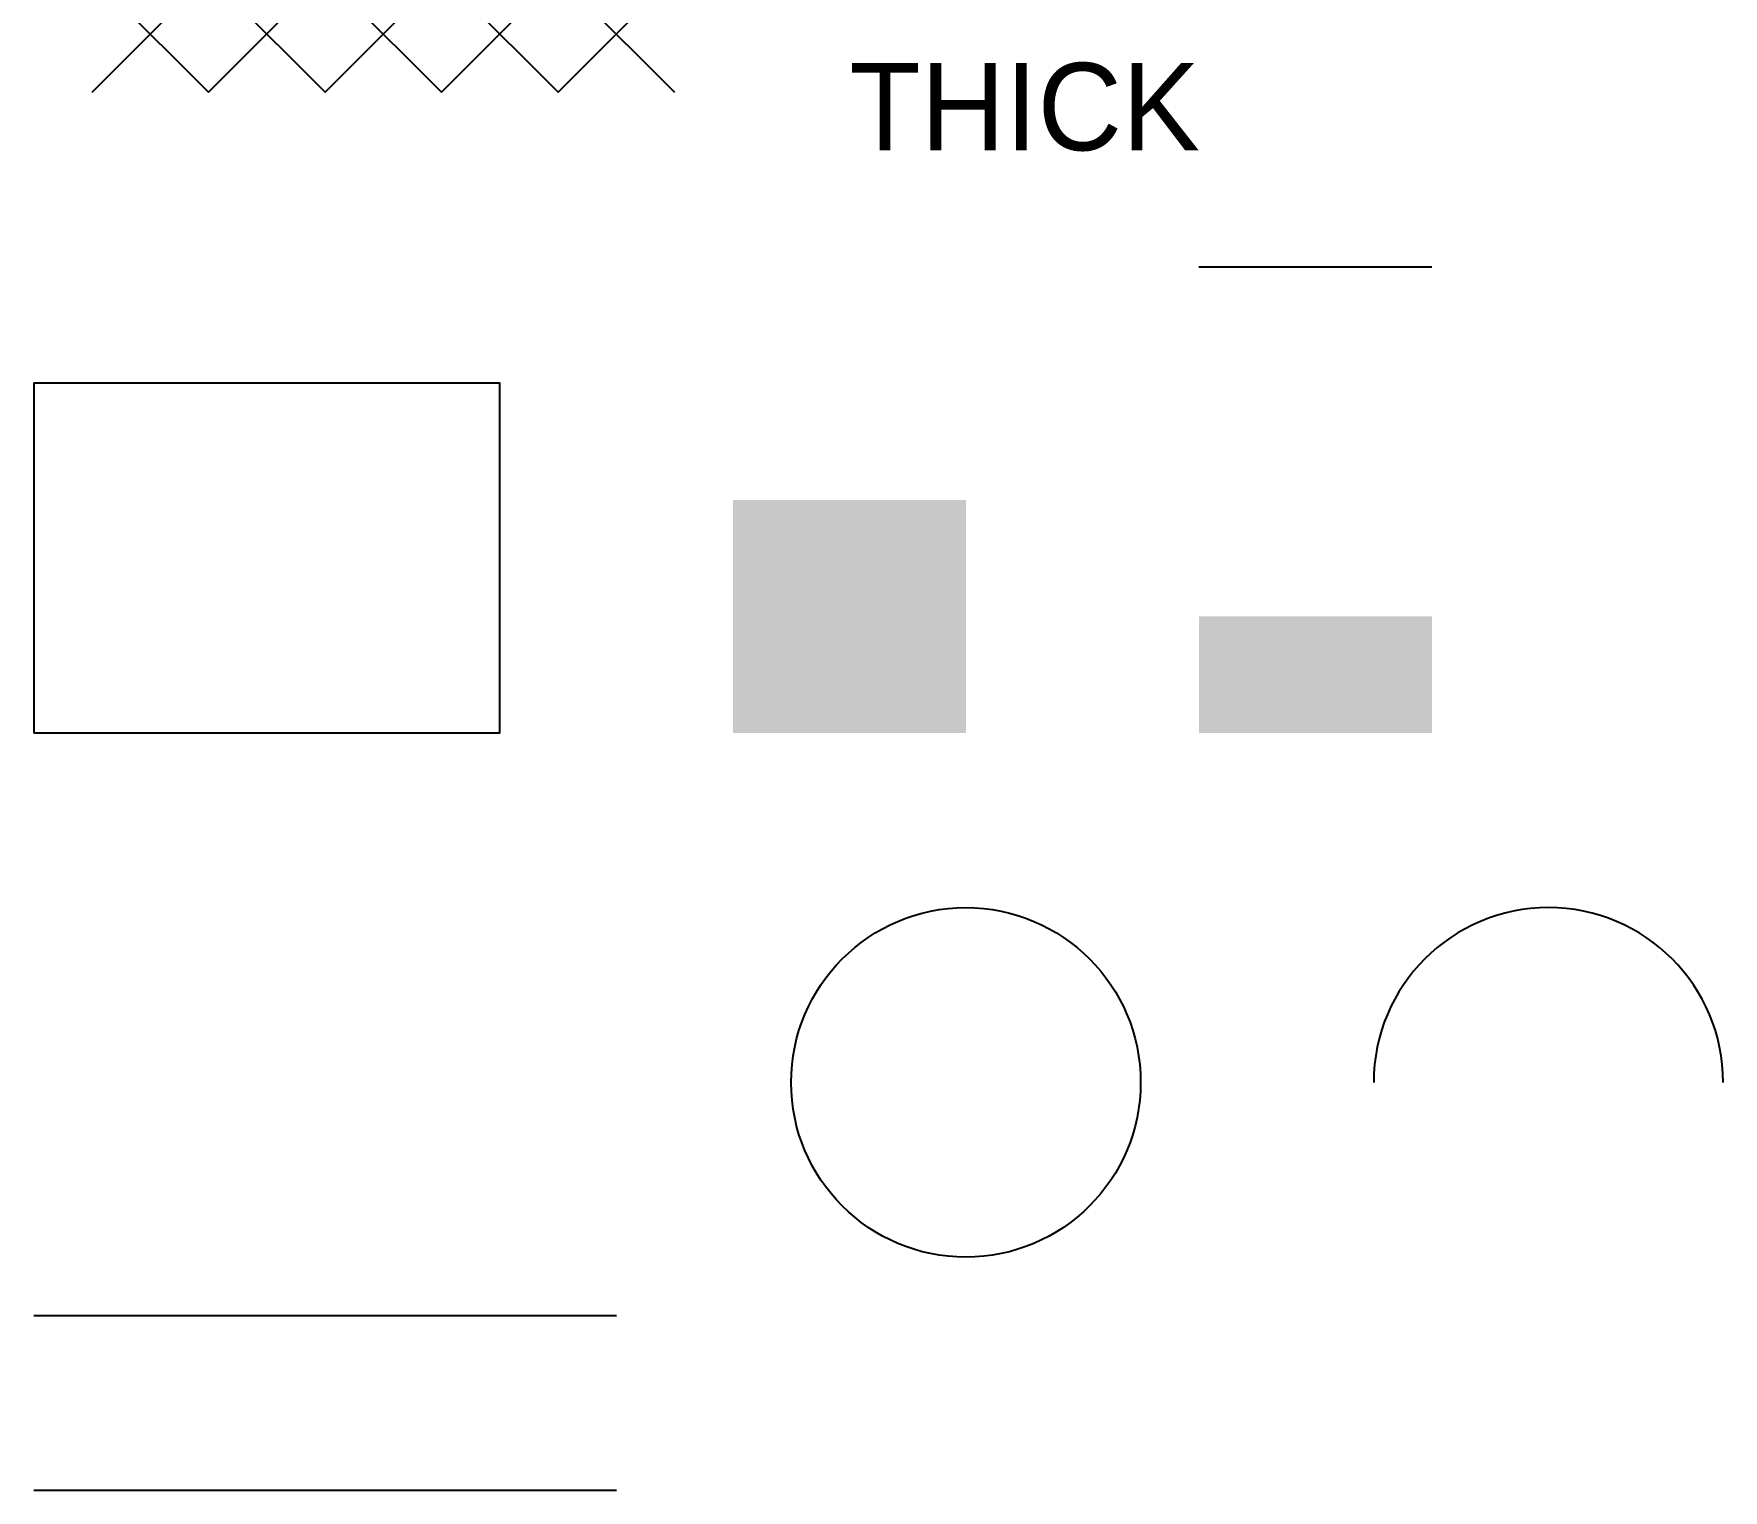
# Model space of a CAD drawing. Header units: metres. Extents: x 0 to 29, y -3 to 22.
import ezdxf

# ---------------------------------------------------------------- set-up
doc = ezdxf.new("R2010")
doc.units = ezdxf.units.M
doc.header["$PDMODE"] = 3

# ---------------------------------------------------------------- blocks, each defined once
blk = doc.blocks.new('WALL')
blk.add_line((0, 0), (4, 0))

msp = doc.modelspace()

# ---------------------------------------------------------------- linework, layer by layer
at = {"color": 1}
for p, q in [((0, 0), (10, 0)), ((0, -3), (10, -3))]:
    msp.add_line(p, q, dxfattribs=at)
at = {"color": 2}
msp.add_lwpolyline([(0, 10), (8, 10), (8, 16), (0, 16)], close=True, dxfattribs=at)
at = {"color": 3}
msp.add_circle((16, 4), 3, dxfattribs=at)
at = {"color": 5}
msp.add_arc((26, 4), 3, 0, 180, dxfattribs=at)
at = {"color": 7}
for p in [(2, 22), (4, 22), (6, 22), (8, 22), (10, 22)]:
    msp.add_point(p, dxfattribs=at)
at = {"color": 6}
msp.add_solid([(12, 10), (16, 10), (12, 14), (16, 14)], dxfattribs=at)
at = {"color": 4}
msp.add_trace([(20, 10), (24, 10), (20, 12), (24, 12)], dxfattribs=at)

# ---------------------------------------------------------------- block references
at = {"color": 30, "zscale": 3}
msp.add_blockref('WALL', (20, 18), dxfattribs=at)

# ---------------------------------------------------------------- texts
at = {"color": 7}
msp.add_text('THICK', height=1.5, dxfattribs=at).set_placement((14, 20))

doc.saveas('drawing.dxf')
